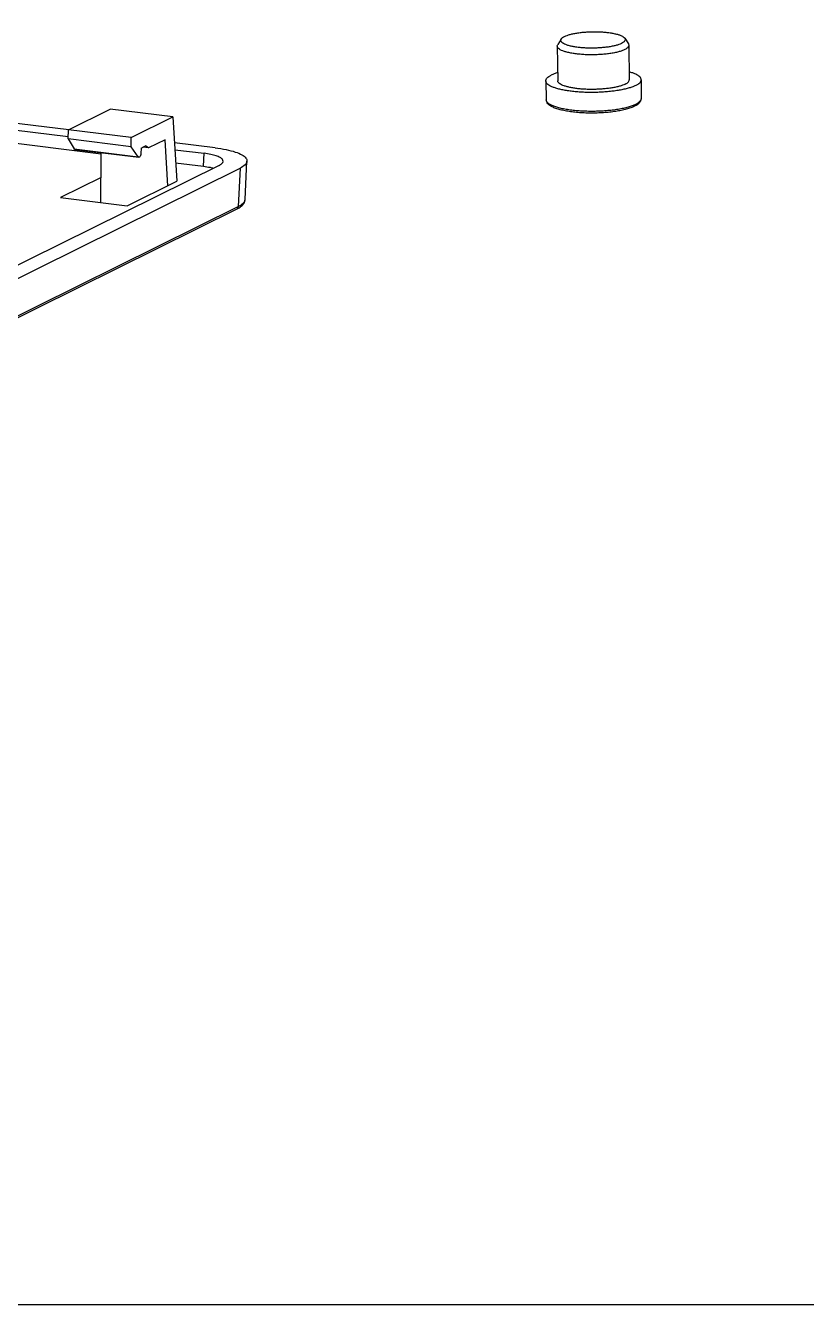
# Model space of a CAD drawing. Header units: millimetres. Extents: x -25 to 785, y -3301 to -3016.
# Drawn here: x 85.9 to 151.4, y -3272 to -3164.8 of the extents above; entities that cross this region are included whole.
import ezdxf

# ---------------------------------------------------------------- set-up
doc = ezdxf.new("R2010")
doc.units = ezdxf.units.MM

# ---------------------------------------------------------------- blocks, each defined once
blk = doc.blocks.new('*u2')
at = {"color": 7}
for p, q in [((65.35200959269991, -20.14656670977092), (65.38502949810004, -23.04759865947062)), ((65.67912008150006, -19.55076980347076), (65.38826874539996, -20.02559208167077)), ((71.01103411689996, -19.49008129677077), (71.31261767360002, -19.95816040757063)), ((71.35162097219995, -20.07827838897083), (71.38464087760008, -22.97931033877103)), ((64.3851896880999, -23.06365544057098), (64.4320506002, -24.65552092837061)), ((72.38458713039995, -22.97260530697076), (72.37397128530006, -24.56512500227063)), ((24.36925979390003, -27.17609854977081), (27.87104304550007, -25.440978316371)), ((33.12500759859995, -26.08707593827103), (27.87104304550007, -25.440978316371)), ((24.39249609090007, -27.16458505327091), (13.84409445839992, -25.86741276737075)), ((14.30635731539996, -26.49916314587063), (24.34849679510012, -27.7340786788709)), ((29.62322434700013, -27.82219617167084), (33.12500759859995, -26.08707593827103)), ((33.12500759859995, -26.08707593827103), (33.45067270420009, -31.47859089127087)), ((24.34107369530011, -27.93356538397074), (24.36925979390003, -27.17609854977081)), ((29.62322434700013, -27.82219617167084), (24.36925979390003, -27.17609854977081)), ((29.64326243270011, -28.58559329537093), (29.62322434700013, -27.82219617167084)), ((17.02729415239992, -27.9236523917707), (27.11446973469992, -29.16410616517078)), ((29.64326243270011, -28.58559329537093), (24.34107369530011, -27.93356538397074)), ((24.34107369530011, -27.93356538397074), (24.84478899589999, -28.76342515207079)), ((24.84477409500005, -28.76340060317079), (30.21697486450012, -29.42403812867087)), ((24.90211489019998, -28.80688722067089), (30.27892139050005, -29.46809112837082)), ((30.21699183689998, -29.42406293267095), (29.64326243270011, -28.58559329537093)), ((30.46427277430007, -28.69452149377094), (30.44617799599996, -29.15172314187066)), ((30.46427277430007, -28.69452149377094), (30.83609666279995, -28.51028417647103)), ((31.09018056660011, -28.6818623275708), (30.60919364670008, -28.62271375477076)), ((31.09018056660011, -28.6818623275708), (30.83609666279995, -28.51028417647103)), ((32.47440699449999, -27.99598341677074), (31.09018056660011, -28.6818623275708)), ((32.70702492710006, -31.84706552607076), (32.47440699449999, -27.99598341677074)), ((36.66690507430008, -28.67401024527089), (33.25593018309996, -28.25455123617076)), ((33.29091615929997, -28.83375794527092), (35.73734535290009, -29.13460353877099)), ((27.09867561119995, -33.26326435437068), (27.1147976955001, -29.07898823777077)), ((33.35724152819989, -29.93180072597079), (35.70443684189991, -30.2204431967707)), ((35.70472338590002, -30.22047843407063), (35.73734535290009, -29.13460353877099)), ((39.1812644690001, -33.01316150487082), (39.3403143173, -29.78744699107074)), ((1.116201179600012, -49.02447680127079), (38.76779357090004, -30.36825650377068)), ((36.99707785670012, -30.15050566047103), (7.585853759700058, -44.72365492527069)), ((38.76779357090004, -30.36825650377068), (38.60895876759992, -33.58960965017059)), ((27.10678574439999, -31.15838535287094), (23.70180583709998, -32.84553989867072)), ((29.30204501980006, -33.53422007177096), (33.45067270420009, -31.47859089127087)), ((23.70180583709998, -32.84553989867072), (29.30204501980006, -33.53422007177096)), ((5.416089127699934, -50.03654984527066), (38.60895876759992, -33.58960965017059)), ((38.47665484430013, -33.81313466657093), (5.742000584300058, -50.03303089017072))]:
    blk.add_line(p, q, dxfattribs=at)
for points, start_tangent, end_tangent in [([(14.43080713070003, -20.06803908797065), (24.39935423640009, -15.87382594697101), (38.64042005179999, -9.432284830070785), (51.93495984510014, -2.846183516071051), (64.26301447090009, 3.878670382329346), (72.13561424189993, 8.559740141929069)], (0.9255607654518749, 0.3785990880286689), (0.8511212944298132, 0.5249690868690456)), ([(65.95584575080011, -19.33495358597065), (66.16957071730008, -19.24556534967087), (66.43192370039992, -19.16473816717098), (66.73704454719996, -19.09427879697068), (67.07811609279997, -19.03576209597077), (67.44751700920006, -18.99049576477091), (67.83699514659997, -18.95949094767093), (68.23785075249998, -18.94344016207106), (68.6411294641, -18.94270196907064), (69.0378223409, -18.95729287147105), (69.41906782599995, -18.98688692727092), (69.7763493983, -19.03082304077088), (70.10168596669996, -19.08811975047092), (70.38780993, -19.1574971255709), (70.6283296777001, -19.23740537477079), (70.81787222050002, -19.32605940087069), (70.95220358830011, -19.42147882997097), (71.01132235709997, -19.48992683557071)], (0.8960355954438878, 0.4439822200240879), (0.5382704368392492, -0.842772173736701)), ([(65.35235903400007, -20.1465583846707), (65.3537951267001, -20.11790310737069), (65.3883300379, -20.02562938617075)], (-0.0236863929899862, 0.9997194380360543), (0.5215156787677415, 0.853241698933791)), ([(71.00788885370002, -20.43904881427079), (70.77041649219996, -20.53836913997065), (70.47891328540004, -20.62817707567092), (70.13989010749992, -20.70646526317068), (69.7609217260001, -20.77148381507095), (69.35047625519996, -20.82177973567104), (68.91772278389999, -20.85622952797075), (68.47232768399999, -20.8740637308706), (68.02424024230004, -20.87488394347065), (67.58347039449995, -20.85867182897073), (67.15986431639999, -20.82578954527071), (66.7628848060001, -20.77697164307074), (66.4013997423001, -20.71330863517096), (66.08348423489997, -20.6362226662709), (65.8162400745, -20.54743572687084), (65.60563724939993, -20.44893125847102), (65.45638016869998, -20.34290967597099), (65.37180290600008, -20.23173914847075), (65.35235903400007, -20.1465583846707)], (-0.8960356002372781, -0.443982210350168), (-0.02368639329391817, 0.9997194380288531)), ([(70.73677817900011, -19.9228808628709), (70.52305321249992, -20.01226909917068), (70.26070022940007, -20.09309628167102), (69.95557938260004, -20.16355565177082), (69.61450783700002, -20.22207235287078), (69.24510692059994, -20.26733868407109), (68.85562878320002, -20.29834350117062), (68.45477317730001, -20.3143942866709), (68.05149446569999, -20.31513247977091), (67.6548015889, -20.30054157737095), (67.27355610380005, -20.27094752157109), (66.9162745315, -20.22701140807067), (66.59093796310003, -20.16971469837063), (66.30481399979999, -20.10033732327065), (66.06429425210013, -20.02042907407076), (65.87475170929997, -19.93177504787081), (65.74042034150011, -19.83635561877099), (65.66430081700014, -19.73630214367086), (65.64809382790008, -19.63384970367088), (65.67920063149995, -19.55076185057078)], (-0.896035595436377, -0.443982220039246), (0.5216589980324686, 0.8531540832532896)), ([(65.67920063149995, -19.55076185057078), (65.69216109700005, -19.53128770367084), (65.7955160427, -19.43090801167091), (65.95584575080011, -19.33495358597065)], (0.5216589979489485, 0.8531540833043577), (0.8960355977664402, 0.4439822153367613)), ([(71.01132235709997, -19.48992683557071), (71.02832311280008, -19.52153230517069), (71.04453010199995, -19.62398474507063), (71.00046283279994, -19.72654674507066), (70.89710788709999, -19.82692643717064), (70.73677817900011, -19.9228808628709)], (0.5382704367946265, -0.8427721737652011), (-0.8960355978095736, -0.4439822152497104)), ([(71.35127153090002, -20.07828671407106), (71.34983543819999, -20.10694199137106), (71.30087181959993, -20.22089977097085), (71.18603306480009, -20.33243271797073), (71.00788885370002, -20.43904881427079)], (0.02368639335155558, -0.9997194380274875), (-0.8960355933187093, -0.4439822243130785)), ([(71.31292297229993, -19.95796535097088), (71.33182765890001, -19.993105950271), (71.35127153090002, -20.07828671407106)], (0.538352509279015, -0.842719749236357), (0.02368639293377327, -0.9997194380373862)), ([(65.3772335525, -22.37434258427083), (65.09331686780001, -22.47009133717074), (64.84340375960005, -22.57795281257086)], (-0.9575941161824979, -0.2881206494728565), (-0.8960355966713831, -0.4439822175467825)), ([(72.38458731740002, -22.97260150117063), (72.38459287010005, -22.97097533897067), (72.35547633090005, -22.84857173557066), (72.2684589027001, -22.72857249417075), (72.12480949559995, -22.61272747387102), (71.9266228414001, -22.50272595597062), (71.6767889478001, -22.40017201027104), (71.37699454929998, -22.30602025437065)], (0.006786161142195175, 0.9999769737433719), (-0.9638987803746534, 0.2662689264489118)), ([(64.38519984120012, -23.06363973307089), (64.38507750560007, -23.05593365927098), (64.41428644010011, -22.93291061407081), (64.50139491620007, -22.81106208007077), (64.64513269620011, -22.69216488327083), (64.84340375960005, -22.57795281257086)], (-0.0316589478750091, 0.9994987298738541), (0.8960355966424708, 0.4439822176051331)), ([(71.92626661610007, -23.4489561856708), (71.6763535079001, -23.55681766117095), (71.37844265069998, -23.65675567817061), (71.03687825559996, -23.74731291537091), (70.65664110080002, -23.82716884437104), (70.24327590010012, -23.89515898587069), (69.80281044890012, -23.95029189057095), (69.34166772549997, -23.99176359657076), (68.86657222899998, -24.01896935287095), (68.38445192170002, -24.03151243847105), (67.90233720330002, -24.02920994677061), (67.42725839200011, -24.01209545337088), (66.96614320670005, -23.98041852617098), (66.52571574509989, -23.93464108597072), (66.11239843130011, -23.87543067107072), (65.7322183624999, -23.80365070257085), (65.39071942019996, -23.72034789407098), (65.09288142790001, -23.62673698807066), (64.84304753430001, -23.52418304237062), (64.64486088009994, -23.41418152447068), (64.50121147300001, -23.29833650417095), (64.41419404480007, -23.17833726267099), (64.38519984120012, -23.06363973307089)], (-0.8960355966538508, -0.443982217582166), (-0.03165894784896527, 0.999498729874679)), ([(71.04090875909992, -23.34008076407099), (70.82630739790011, -23.43111471747079), (70.56622602890002, -23.51436845117087), (70.26550947589999, -23.58829110577062), (69.92975951919993, -23.65150564207079), (69.56523054540003, -23.70283449277076), (69.17871303950005, -23.74132149857087), (68.77740709120008, -23.76624971927095), (68.36878827119995, -23.77715478947084), (67.96046837490007, -23.77383356817109), (67.56005362940004, -23.75634792347091), (67.17500300370011, -23.72502357997064), (66.81248926259991, -23.6804440507708), (66.4792653510001, -23.6234397682706), (66.18153860010011, -23.55507261427101), (65.92485509569997, -23.47661613967102), (65.71399636599995, -23.38953183997091), (65.55289031019993, -23.29544193097081), (65.44453802919998, -23.19609912967098), (65.39095792100011, -23.09335400457076), (65.3854443281, -23.04760477237096)], (-0.896035596651815, -0.4439822175862744), (-0.008388078497465926, 0.9999648194507247)), ([(71.04090875909992, -23.34008076407099), (71.20603249510009, -23.24296238137094), (71.31860266319995, -23.14156870107081), (71.37652229409991, -23.03778849557102), (71.38422604760012, -22.97930422597074)], (0.8960355966721005, 0.4439822175453346), (-0.008388078518340055, 0.9999648194505496)), ([(71.92626661610007, -23.4489561856708), (72.12453767950001, -23.33474411497082), (72.26827545960009, -23.21584691827093), (72.35538393570005, -23.09399838427089), (72.38458731740002, -22.97260150117063)], (0.8960355966509151, 0.4439822175880905), (0.006786161200952705, 0.9999769737429731)), ([(71.83065728869997, -25.19211325417064), (71.50995573029991, -25.32634091447062), (71.13586765340006, -25.44191490237063), (70.71372873240011, -25.54040318617081), (70.25000125199995, -25.621767708471), (69.7525204771, -25.68535750927094), (69.23013702720004, -25.73041958697058), (68.69244182829993, -25.75632472087091), (68.14941565999993, -25.76268087847075), (67.61117208740006, -25.74937469317092), (67.08770510959994, -25.71657549127076), (66.58861968819997, -25.6647009600706), (66.12279577549998, -25.59431628687071), (65.69810309469995, -25.50592259757104), (65.32103881870012, -25.39947595997091), (64.99664731639996, -25.27330857457082), (64.74081155869999, -25.12954701187073), (64.56936231539999, -24.97938125067094), (64.46818509269997, -24.82016429737087), (64.4320506002, -24.65552092837061)], (-0.896035596657263, -0.4439822175752798), (-0.02942498679215946, 0.9995669913278856)), ([(64.44417581120001, -24.72747151017074), (64.43980365419998, -24.7114479894708), (64.43258194750001, -24.65550769827087)], (-0.2930896655414716, 0.9560849585433234), (-0.02492213784574477, 0.9996893952849544)), ([(72.37397128530006, -24.56512500227063), (72.34291075600004, -24.72714105577097), (72.24732487749998, -24.88808944747097), (72.08143374940005, -25.04212431207088), (71.83065728869997, -25.19211325417064)], (-0.006665920225076121, -0.9999777825069681), (-0.8960355966570558, -0.4439822175756976)), ([(72.37341165630005, -24.56512042077065), (72.36321331620002, -24.63789297837093), (72.28654195929994, -24.77527237177082), (72.13752685839995, -24.90949252287101), (71.91894386619992, -25.03805323527104)], (-0.008186516960486062, -0.9999664899085648), (-0.8960355966306001, -0.4439822176290904)), ([(71.91894386619992, -25.03805323527104), (71.63486476749995, -25.15855967047082), (71.2905814052001, -25.26876702667096), (70.89250684669992, -25.36662240897067), (70.44805646889995, -25.45030291367084), (69.96551063080005, -25.51824957317103), (69.45385612840005, -25.56919694517092), (68.92262695480008, -25.60219570857089), (68.38171552490007, -25.61663135807066), (67.8412017782, -25.61223489197073), (67.3111504218, -25.58908816907069), (66.80143946149997, -25.54762255457081), (66.32155974750003, -25.48861013877104), (65.88045441650002, -25.41315068797076), (65.48633695469994, -25.3226492831709), (65.14655167280011, -25.21879235867073), (64.86742676509994, -25.10351423867087), (64.6541621189001, -24.97896242057095), (64.5107304083001, -24.84745701407064), (64.44417581120001, -24.72747151017074)], (-0.8960355966500106, -0.4439822175899162), (-0.2930896653581514, 0.9560849585995206)), ([(24.90211921490004, -28.80686460637071), (24.87270550519997, -28.7950154537707), (24.84478899589999, -28.76342515207079)], (-0.9915703084313353, 0.1295697628206014), (-0.5188816926804036, 0.8548460615813348)), ([(36.66625637180005, -28.67393047217092), (37.5972425944999, -28.82469579727103), (38.35963495560009, -29.02492803567065), (38.9193285358001, -29.26451639967081), (39.25070764969996, -29.53175467747087), (39.33941211000001, -29.78695063267105)], (0.99252346911227, -0.1220539358699462), (-0.01094282420064289, -0.9999401255067796)), ([(30.27898238620014, -29.46807614137106), (30.24784493120001, -29.45600580217069), (30.21699183689998, -29.42406293267095)], (-0.9920326419541401, 0.125981098969207), (-0.5647104991003359, 0.8252890719050202)), ([(30.31925278769995, -29.46047537987079), (30.28273561900005, -29.46843382797078), (30.27898238620014, -29.46807614137106)], (-0.8960355957841666, -0.4439822193373442), (-0.9920326420889998, 0.1259810979072592)), ([(30.44617799599996, -29.15172314187066), (30.43359810380002, -29.2556610534707), (30.4059554759001, -29.34791380767092), (30.36648341590012, -29.41890001877073), (30.31925278769995, -29.46047537987079)], (-0.03954627792636251, -0.9992177399857205), (-0.896035595591752, -0.4439822197256716)), ([(37.33991395039993, -29.80769081367089), (37.28692148689993, -29.64890338907071), (37.08820876909999, -29.48865293617064), (36.75254446860004, -29.34498937267063), (36.29530082969995, -29.22493663347086), (35.73677604799991, -29.13453352937086)], (0.04328521410031513, 0.9990627559069), (-0.9925481183825363, 0.1218533245147077)), ([(36.99677787409996, -30.15065430077084), (37.24152289209997, -29.98801066157102), (37.33915425510008, -29.81805664777085), (37.33991395039993, -29.80769081367089)], (0.8963007068341892, 0.443446775756159), (0.04328521402981762, 0.9990627559099543)), ([(39.33941211000001, -29.78695063267105), (39.33789272130002, -29.813836900571), (39.17524044159995, -30.09726069197086), (38.76745302619997, -30.3684252423709)], (-0.01094282417874882, -0.999940125507019), (-0.8960355966626846, -0.443982217564338)), ([(35.70443684189991, -30.2204431967707), (36.24476587620006, -30.30790391677101), (36.53064483039998, -30.37612683677071)], (0.9925489360722214, -0.121846663893196), (0.9634326638411991, -0.2679505593273716)), ([(38.60895864930012, -33.58961205747073), (39.01498465269992, -33.32227620397089), (39.17867840219992, -33.04066129377088), (39.18029956050009, -33.01338847547095)], (0.8979996057028874, 0.4399962592539386), (0.0128406012798291, 0.9999175560808863)), ([(38.85989718430005, -33.57246746937062), (39.09402416119997, -33.30359216507077), (39.18127294190003, -33.01355425587099)], (0.7706384875210172, 0.6372725645681911), (0.05161371120174174, 0.9986671241289479)), ([(38.47655771619998, -33.81316627817068), (38.67912173750005, -33.70147567737104)], (0.8961885003413225, 0.4436734969050681), (0.8495476780262146, 0.5275118413460187)), ([(38.47658862539993, -33.81312663927065), (38.52681197729999, -33.77895512567102), (38.5855811112001, -33.69652145667078), (38.60895876759992, -33.58960965017059)], (0.8957049448306993, 0.4446489084725546), (0.0287215535525278, 0.99958745108246)), ([(38.67912173750005, -33.70147567737104), (38.85989718430005, -33.57246746937062)], (0.8495476780315876, 0.527511841337366), (0.770638487439607, 0.6372725646666384))]:
    blk.add_spline(points, degree=3, dxfattribs=dict(at, start_tangent=start_tangent, end_tangent=end_tangent))
blk = doc.blocks.new('u5')
at = {"layer": 'Defpoints', "color": 2}
blk.add_lwpolyline([(0, 251.2723202160018), (-179.6645073197643, 251.2723202160018), (-179.6645073197643, 0), (0, 0)], close=True, dxfattribs=at)
at = {"zscale": 0.8}
blk.add_blockref('*u2', (-89.83225365988244, 125.6361601080016), dxfattribs=at)

msp = doc.modelspace()

# ---------------------------------------------------------------- block references
msp.add_blockref('u5', (154.9468168328083, -3272.039848493375))

doc.saveas('drawing.dxf')
